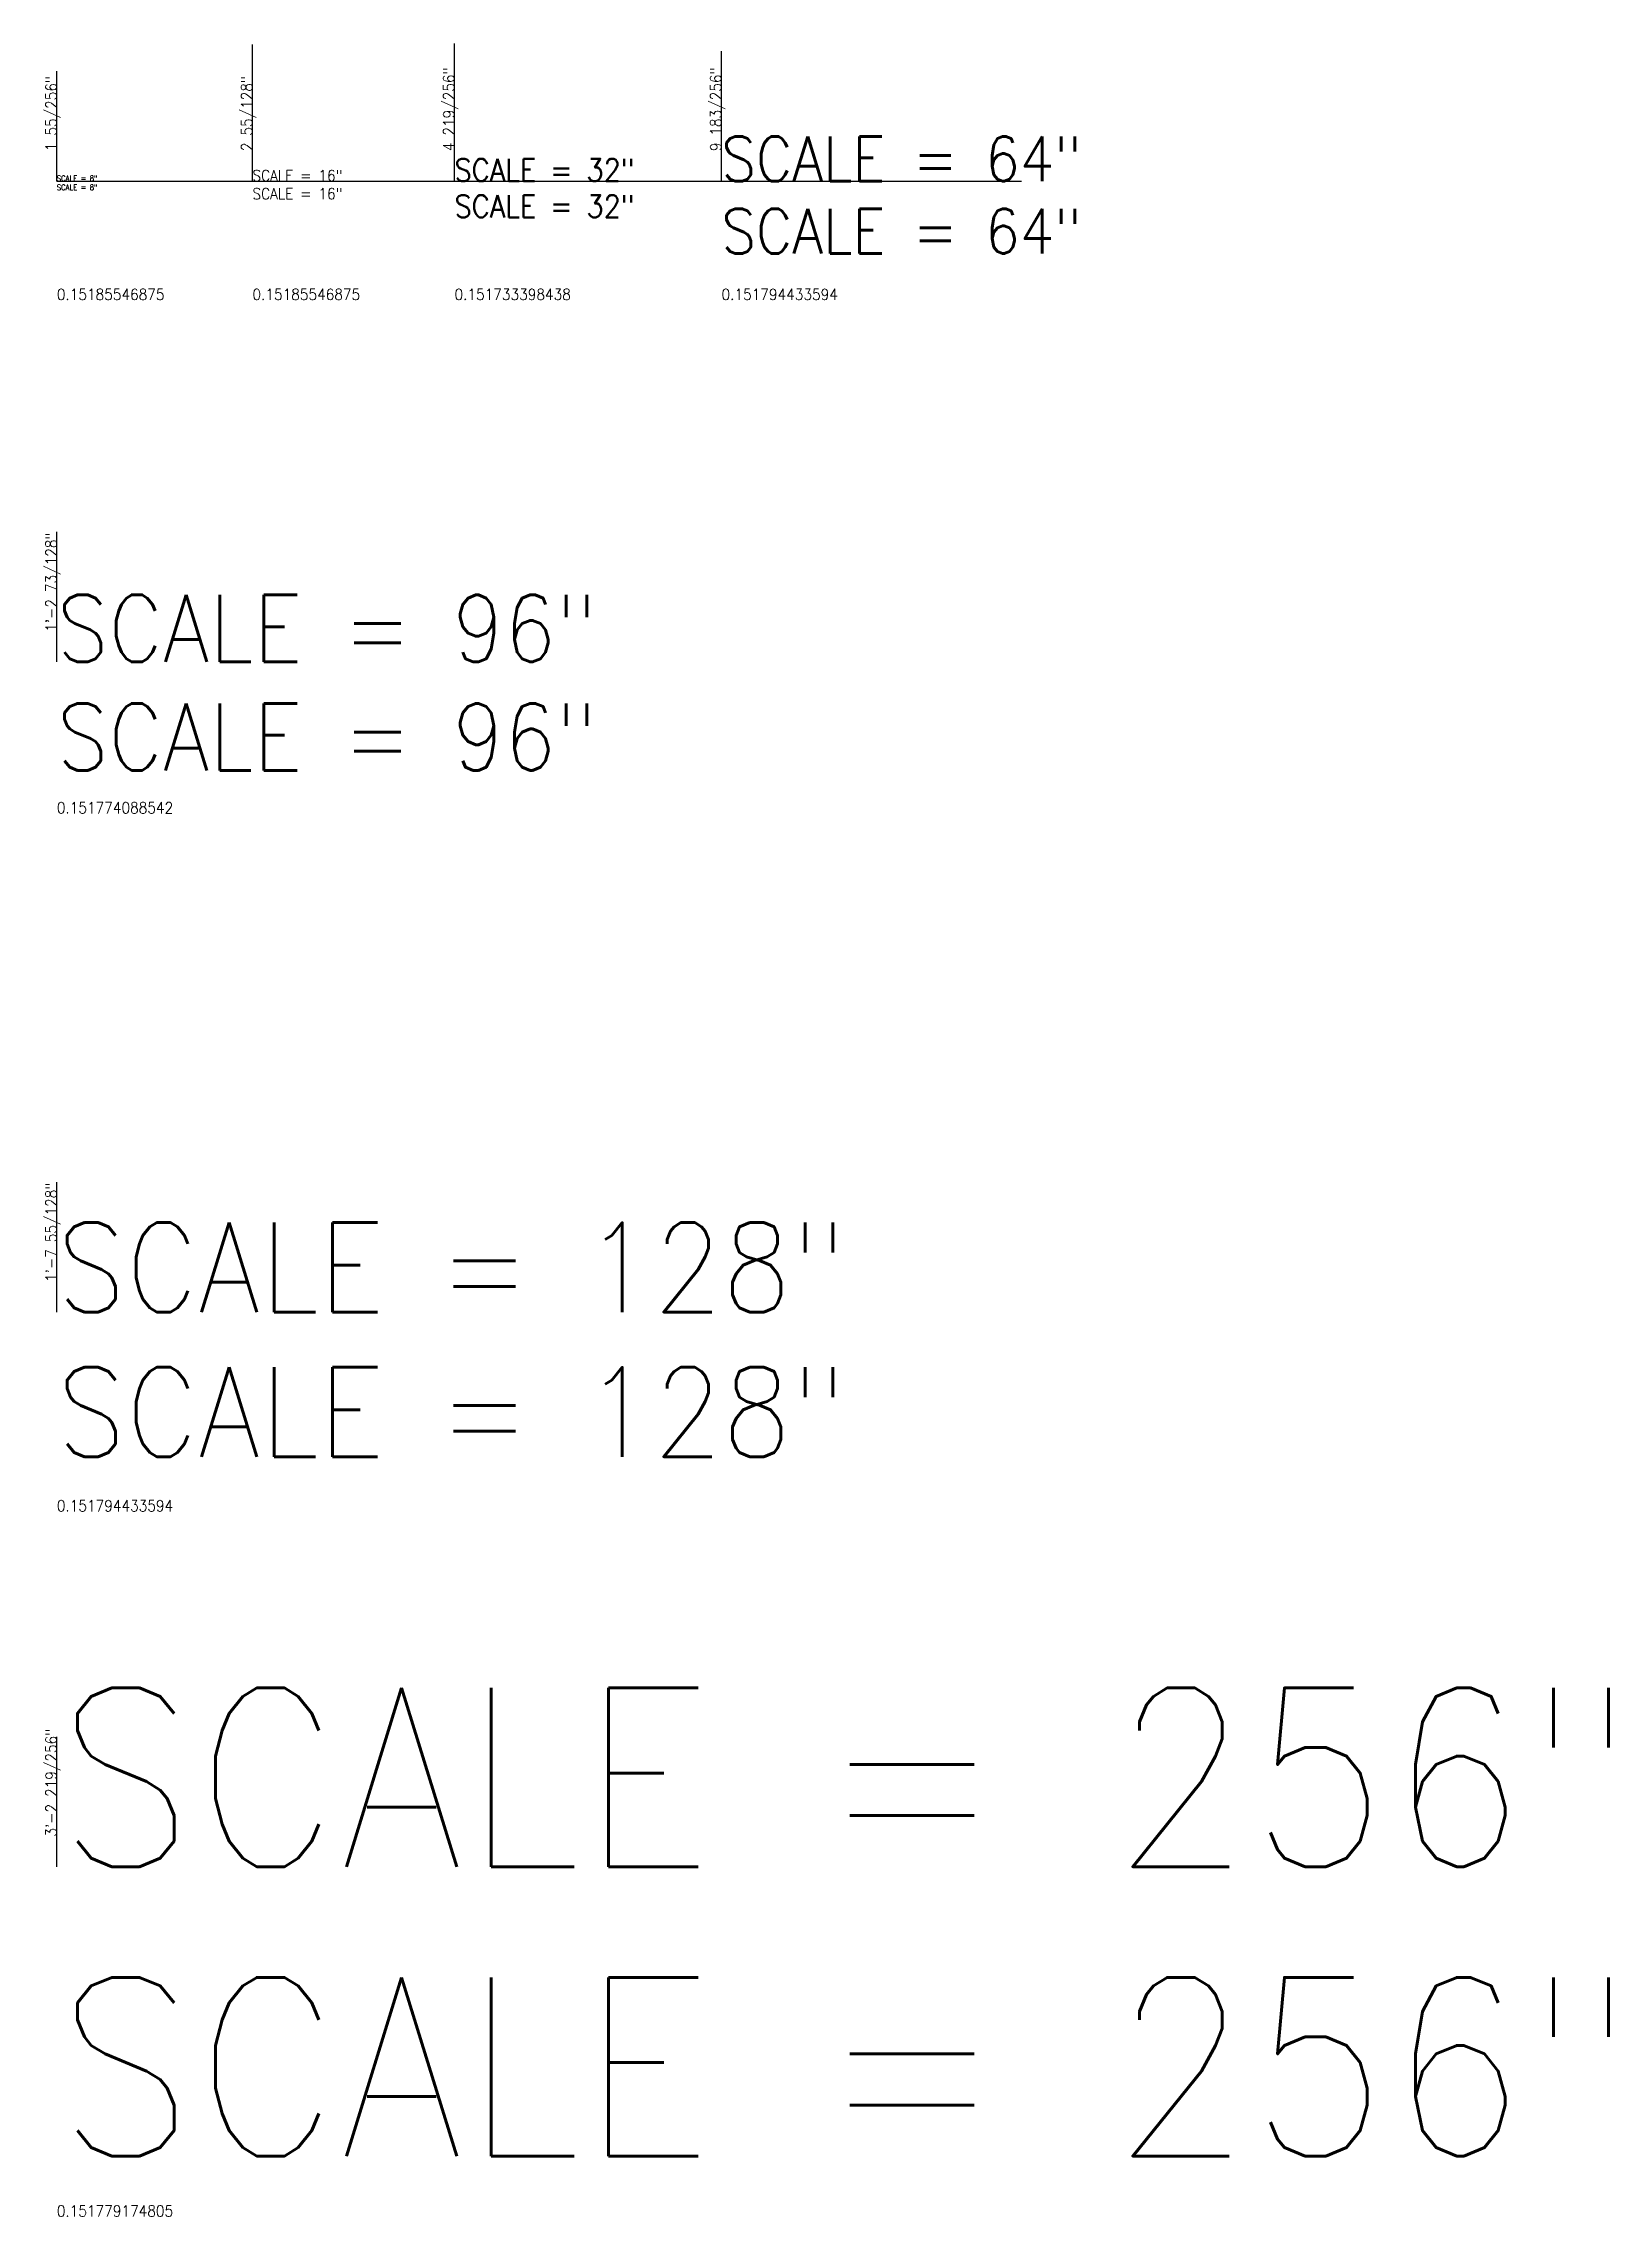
# Model space of a CAD drawing. Header units: inches. Extents: x 1 to 211, y -271 to 21.
import ezdxf

# ---------------------------------------------------------------- set-up
doc = ezdxf.new("R2010")
doc.units = ezdxf.units.IN
doc.header["$LTSCALE"] = 96
doc.header["$MEASUREMENT"] = 0
doc.layers.add('S2-TEXT', color=7, linetype='Continuous')
doc.styles.add('Romans', font='romans.shx', dxfattribs={"width": 0.9, "height": 9})

msp = doc.modelspace()

# ---------------------------------------------------------------- linework, layer by layer
for p, q in [((56.13, 2.03), (56.13, 20.52)), ((29.01, 2.03), (29.01, 20.37)), ((91.97, 2.03), (91.97, 19.47)), ((2.75, 2.03), (2.75, 16.79)), ((2.75, 2.03), (132.26, 2.03)), ((2.75, -62.5), (2.75, -45.06)), ((2.75, -149.78), (2.75, -132.33)), ((2.75, -224.24), (2.75, -206.8))]:
    msp.add_line(p, q)

# ---------------------------------------------------------------- texts
at = {"layer": 'S2-TEXT', "style": 'Romans', "width": 0.9}
for s, p in [('1 55/256"', (2.75, 6.06)), ('2 55/128"', (29.01, 6.06)), ('4 219/256"', (56.13, 6.06)), ('9 183/256"', (91.97, 6.06)), ('1\'-2 73/128"', (2.75, -58.46)), ('1\'-7 55/128"', (2.75, -145.74)), ('3\'-2 219/256"', (2.75, -220.21))]:
    msp.add_text(s, height=1.5, rotation=90, dxfattribs=at).set_placement(p)
for s, height, p in [('SCALE = 64"', 6, (91.97, 2.03)), ('SCALE = 16"', 1.5, (29.01, 2.03)), ('SCALE = 32"', 3, (56.13, 2.03)), ('SCALE = 8"', 0.75, (2.75, 2.03)), ('SCALE = 8"', 0.75, (2.75, 0.82)), ('SCALE = 16"', 1.5, (29.01, -0.4)), ('SCALE = 32"', 3, (56.13, -2.83)), ('SCALE = 64"', 6, (91.97, -7.68)), ('0.15185546875', 1.5, (2.75, -13.92)), ('0.15185546875', 1.5, (29.01, -13.92)), ('0.151733398438', 1.5, (56.13, -13.92)), ('0.151794433594', 1.5, (91.97, -13.92)), ('SCALE = 96"', 9, (2.75, -62.5)), ('SCALE = 96"', 9, (2.75, -77.07)), ('0.151774088542', 1.5, (2.75, -82.84)), ('SCALE = 128"', 12, (2.75, -149.78)), ('SCALE = 128"', 12, (2.75, -169.2)), ('0.151794433594', 1.5, (2.75, -176.54)), ('SCALE = 256"', 24, (2.75, -224.24)), ('SCALE = 256"', 24, (2.75, -263.1)), ('0.151779174805', 1.5, (2.75, -271.21))]:
    msp.add_text(s, height=height, dxfattribs=at).set_placement(p)

doc.saveas('drawing.dxf')
